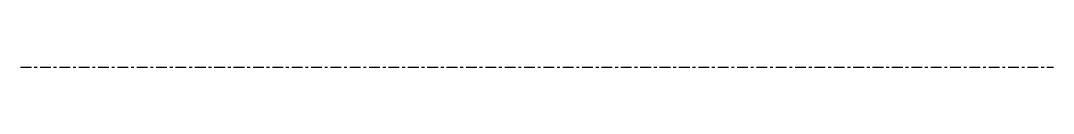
# Model space of a CAD drawing. Header units: inches. Extents: x 2520 to 2556, y 1524 to 1524.
import ezdxf

# ---------------------------------------------------------------- set-up
doc = ezdxf.new("R2010")
doc.units = ezdxf.units.IN
doc.header["$LTSCALE"] = 0.5
doc.header["$MEASUREMENT"] = 0
doc.linetypes.add('CENTER2', pattern=[1.125, 0.75, -0.125, 0.125, -0.125])
doc.layers.add('S-Grid-Iden', color=191, linetype='CENTER2', lineweight=25)

msp = doc.modelspace()

# ---------------------------------------------------------------- linework, layer by layer
at = {"layer": 'S-Grid-Iden'}
msp.add_line((2520, 1524), (2556, 1524), dxfattribs=at)

doc.saveas('drawing.dxf')
